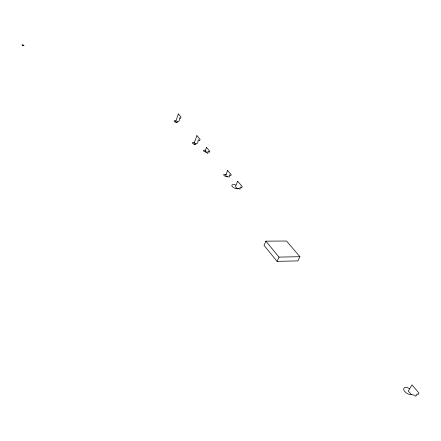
<?xml version="1.0" encoding="UTF-8"?>
<svg xmlns="http://www.w3.org/2000/svg" width="441" height="441" viewBox="0 0 441 441"><rect width="100%" height="100%" fill="white"/><g stroke="black" fill="none" stroke-linecap="round" stroke-linejoin="round"><path stroke-width="0.66" d="M265.862 241.155L264.016 245.361L277.086 261.353L297.945 260.896L299.902 256.706L286.523 241.023L265.862 241.155L279.015 257.103L299.902 256.706M277.086 261.353L279.015 257.103M411.365 394.612L414.931 395.29L415.698 396.189L416.31 395.742L416.932 394.16A0.656 0.463 75.7 0 1 417.594 394.16L417.985 394.618L418.95 393.019L411.977 384.872L408.322 391.013L411.365 394.612A5.259 2.712 32.2 0 1 403.774 389.844A5.259 2.712 32.2 0 1 409.413 388.521M177.161 121.666A1.698 0.673 19.6 0 1 176.014 122.333A1.698 0.673 19.6 0 1 174.096 121.027A1.698 0.673 19.6 0 1 176.235 121.032M195.523 143.512A1.758 0.722 20.2 0 1 194.387 144.268A1.758 0.722 20.2 0 1 192.37 142.878A1.758 0.722 20.2 0 1 194.553 142.845M227.374 176.444A2.089 0.899 21.5 0 1 224.822 176.014A2.089 0.899 21.5 0 1 223.841 174.515A2.089 0.899 21.5 0 1 226.222 174.68M206.581 151.985A1.792 0.744 20.6 0 1 204.365 151.594A1.792 0.744 20.6 0 1 203.566 150.359A1.792 0.744 20.6 0 1 205.644 150.535M238.746 188.434A3.837 1.681 21.9 0 1 234.314 187.998A3.837 1.681 21.9 0 1 231.916 185.17A3.837 1.681 21.9 0 1 235.852 185.016M178.373 113.938L175.705 121.545L176.417 122.394L179.052 121.043L179.526 118.971A0.7 0.358 -85.4 0 1 179.542 118.205A0.7 0.358 -85.4 0 1 179.917 117.857L180.457 118.491L180.981 116.997L178.373 113.938M196.89 135.641L194.04 143.413L194.801 144.323L197.623 143.038L198.13 140.911A0.722 0.386 -86.1 0 1 198.147 140.111A0.722 0.386 -86.1 0 1 198.549 139.769L199.586 140.712L200.082 139.378L196.89 135.641M206.515 147.47L205.142 151.131L207.854 153.49L207.943 152.481A0.733 0.402 -86.5 0 1 207.965 151.671A0.733 0.402 -86.5 0 1 208.378 151.329L209.458 152.316L209.822 151.351L206.515 147.47M227.622 170.507L225.682 175.424L226.641 176.56L229.292 177.067L229.386 176.031A0.761 0.435 -87.4 0 1 229.408 175.187A0.761 0.435 -87.4 0 1 229.855 174.851L230.803 175.672L231.194 174.686L227.622 170.507M237.644 181.223L235.45 186.659L237.241 188.776L239.347 188.555L240.031 189.354L240.125 188.296A0.788 0.458 -88 0 1 240.147 187.425A0.788 0.458 -88 0 1 240.621 187.083L241.613 187.949L242.192 186.537L237.644 181.223M22.381 45.368A0.976 0.353 15.6 0 0 23.919 45.528A0.976 0.353 15.6 0 0 22.678 44.822A0.976 0.353 15.6 0 0 22.381 45.368"/></g></svg>
